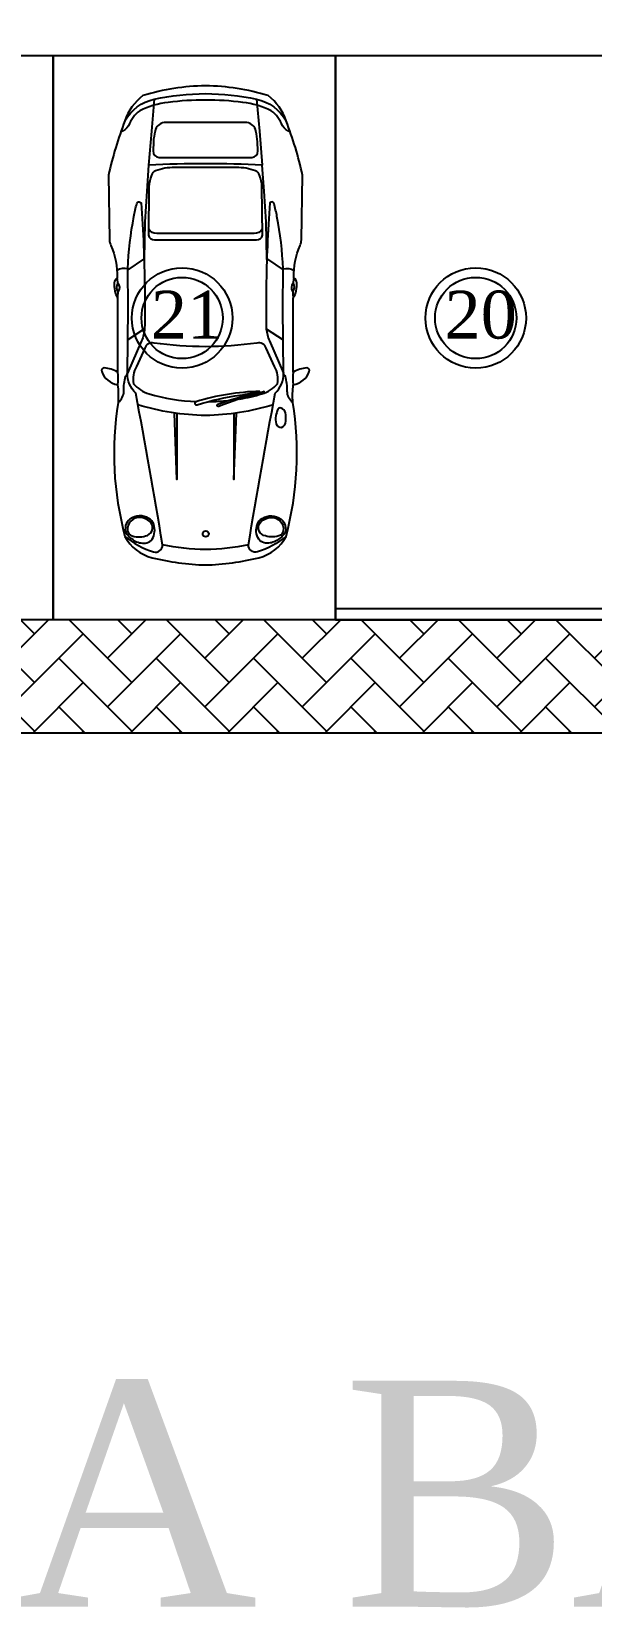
# Model space of a CAD drawing. Header units: millimetres. Extents: x 209.8 to 281.8, y 45 to 110.
# Drawn here: x 232.1 to 237.05, y 45.04 to 59 of the extents above; entities that cross this region are included whole.
import ezdxf

# ---------------------------------------------------------------- set-up
doc = ezdxf.new("R2010")
doc.units = ezdxf.units.MM
doc.header["$LTSCALE"] = 0.65
doc.layers.add('cajones', color=235, linetype='Continuous')
doc.layers.add('plazaacceso', color=251, linetype='Continuous')
doc.styles.get("Standard").update_dxf_attribs({"font": 'times.ttf'})
pattern_1 = [(45, (0, 0), (4e-17, 0.4310523), [0.9144, -0.3048]), (135, (0.21553, 0.21553), (4e-17, 0.4310523), [0.9144, -0.3048])]

msp = doc.modelspace()

# ---------------------------------------------------------------- hatches: boundary and pattern name
at = {"layer": 'plazaacceso'}
h = msp.add_hatch(dxfattribs=at)
h.set_pattern_fill('AR-HBONE,_O', color=256, scale=0.003)
h.set_pattern_definition(pattern_1)
h.paths.add_polyline_path([(246.532, 53.175), (246.532, 54.372), (237.193, 64.762, -0.17866), (234.017, 69.302, 0.11596), (236.598, 64.228)])
h = msp.add_hatch(dxfattribs=at)
h.set_pattern_fill('AR-HBONE,_O', color=256, scale=0.003)
h.set_pattern_definition(pattern_1)
h.paths.add_polyline_path([(227.288, 53.791), (224.788, 53.791), (222.288, 53.791), (219.788, 53.791), (217.288, 53.791), (214.788, 53.791), (214.788, 52.791), (242.681, 52.791), (241.782, 53.791), (234.788, 53.791), (232.288, 53.791), (229.788, 53.791)])

# ---------------------------------------------------------------- linework, layer by layer
for points in [[(233.636, 58.523, 0.073985), (233.082, 58.437, 0.153936), (232.922, 58.214, 0.035069), (232.776, 57.732), (232.785, 57.16, 0.080758), (232.799, 57.108, -0.111291), (232.854, 56.823, 0.222022), (232.827, 56.777, 0.155977), (232.858, 56.643), (232.858, 55.986, 0.115278), (232.74, 56.023, 0.541385), (232.717, 55.992, 0.273922), (232.858, 55.875, -0.044974), (232.862, 55.718, 0.105774), (232.923, 54.531, 0.212201), (233.164, 54.342, 0.055723), (233.636, 54.278, 0.055723), (234.108, 54.342, 0.212201), (234.349, 54.531, 0.105774), (234.409, 55.718, -0.044974), (234.413, 55.875, 0.273922), (234.555, 55.992, 0.541385), (234.532, 56.023, 0.115278), (234.413, 55.986), (234.413, 56.643, 0.155977), (234.445, 56.777, 0.222022), (234.418, 56.823, -0.111291), (234.473, 57.108, 0.080758), (234.486, 57.16), (234.496, 57.732, 0.035069), (234.35, 58.214, 0.153936), (234.19, 58.437, 0.073985)], [(233.636, 57.888), (234.047, 57.888, 0.407574), (234.099, 57.947), (234.097, 58.026, 0.03281), (234.083, 58.122, 0.311096), (234.002, 58.198), (233.636, 58.198), (233.27, 58.198, 0.311096), (233.189, 58.122, 0.03281), (233.174, 58.026), (233.173, 57.947, 0.407574), (233.225, 57.888)], [(233.636, 57.159), (234.088, 57.159, 0.388823), (234.14, 57.201), (234.136, 57.627, 0.078172), (234.114, 57.732, 0.196108), (234.079, 57.77, 0.096829), (233.91, 57.799), (233.636, 57.799), (233.362, 57.799, 0.096829), (233.193, 57.77, 0.196108), (233.157, 57.732, 0.078172), (233.135, 57.627), (233.131, 57.201, 0.388823), (233.184, 57.159)], [(234.117, 55.816, 0.066931), (233.551, 55.724, 1.115799), (233.562, 55.698, -0.036962), (233.944, 55.783, 0.02456)], [(233.746, 55.702, -0.043566), (234.156, 55.815, -0.084927), (234.09, 55.788, 0.037508), (233.759, 55.685, -1.353737)], [(234.305, 55.668, 0.383263), (234.277, 55.658, 0.054412), (234.259, 55.598, 0.109062), (234.261, 55.529, 0.400423), (234.309, 55.497, 0.320332), (234.348, 55.553, 0.05979), (234.344, 55.627, 0.197788)], [(233.135, 54.69, 0.318262), (232.966, 54.683, 0.336631), (232.934, 54.558, 0.107863), (233.014, 54.489, 0.176217), (233.117, 54.474, 0.204198), (233.163, 54.506, 0.234058), (233.177, 54.638, 0.162353)], [(233.142, 54.663, 0.163341), (233.059, 54.698, 0.213722), (232.975, 54.667, 0.243766), (232.946, 54.58, 0.291481), (232.987, 54.535, 0.158425), (233.122, 54.54, 0.556548)], [(234.137, 54.69, -0.318262), (234.305, 54.683, -0.336631), (234.338, 54.558, -0.107863), (234.257, 54.489, -0.176217), (234.155, 54.474, -0.204198), (234.108, 54.506, -0.234058), (234.095, 54.638, -0.162353)], [(234.13, 54.663, -0.163341), (234.213, 54.698, -0.213722), (234.297, 54.667, -0.243766), (234.325, 54.58, -0.291481), (234.285, 54.535, -0.158425), (234.15, 54.54, -0.556548)]]:
    msp.add_lwpolyline(points, format="xyb", close=True)
for points in [[(234.386, 58.114, -0.178742), (234.318, 58.17, 0.128631), (234.218, 58.303, 0.089194), (233.966, 58.376, 0.036776), (233.636, 58.397, 0.036776), (233.306, 58.376, 0.089194), (233.054, 58.303, 0.128631), (232.954, 58.17, -0.178742), (232.885, 58.114)], [(232.922, 58.214, -0.211518), (233.182, 58.405, -0.047818), (233.636, 58.454, -0.047818), (234.089, 58.405, -0.211518), (234.35, 58.214, -0.211518)], [(234.18, 56.984), (234.172, 57.318), (234.154, 57.591), (234.139, 57.819, 0.016855), (233.636, 57.833, 0.016855), (233.132, 57.819), (233.117, 57.591), (233.1, 57.318), (233.092, 56.984)], [(232.923, 54.531, 0.101535), (233.175, 54.394, 0.52292), (233.255, 54.457, 0.007101), (233.018, 55.8, -0.204495), (232.944, 55.976), (232.951, 56.553), (232.948, 56.903, -0.038718), (233.002, 57.365, -0.010841), (233.027, 57.479, -0.648), (233.065, 57.486, -0.015753), (233.087, 57.106, -0.014486), (233.097, 56.369, -0.071916), (233.07, 56.264), (232.944, 55.976)], [(234.349, 54.531, -0.101535), (234.097, 54.394, -0.52292), (234.017, 54.457, -0.007101), (234.254, 55.8, 0.204495), (234.328, 55.976), (234.321, 56.553), (234.323, 56.903, 0.038718), (234.269, 57.365, 0.010841), (234.244, 57.479, 0.648), (234.207, 57.486, 0.015753), (234.184, 57.106, 0.014486), (234.174, 56.369, 0.071916), (234.202, 56.264), (234.328, 55.976)], [(234.14, 57.255, -0.278411), (234.067, 57.214), (233.636, 57.214), (233.204, 57.214, -0.278411), (233.132, 57.255)], [(232.948, 56.903, 0.192613), (232.853, 56.887, 0.192613)], [(234.323, 56.903, -0.192613), (234.419, 56.887, -0.192613)], [(233.941, 55.748, 0.031083), (234.136, 55.794, 0.14503), (234.273, 55.883, 0.190771), (234.247, 56.035), (234.173, 56.198, 0.400838), (234.091, 56.244, -0.031829), (233.636, 56.212, -0.031829), (233.18, 56.244, 0.400838), (233.099, 56.198), (233.025, 56.035, 0.190771), (232.999, 55.883, 0.14503), (233.136, 55.794, 0.06672), (233.558, 55.726)], [(232.862, 55.718, 0.242846), (232.912, 55.818, -0.066443), (232.928, 55.95, 0.284222), (232.944, 55.976, 0.284222)], [(234.409, 55.718, -0.242846), (234.36, 55.818, 0.066443), (234.344, 55.95, -0.284222), (234.328, 55.976, -0.284222)], [(233.662, 55.726, 0.027717), (233.841, 55.735, 0.14503)], [(234.234, 55.696, -0.070312), (233.636, 55.602, -0.070312), (233.038, 55.696)], [(234.017, 54.457, -0.051873), (233.636, 54.414, -0.051873), (233.255, 54.457)]]:
    msp.add_lwpolyline(points, format="xyb")
for points in [[(233.182, 58.405), (233.157, 58.121), (233.132, 57.819)], [(234.089, 58.405), (234.115, 58.121), (234.139, 57.819)], [(233.088, 56.987), (232.948, 56.893)], [(234.184, 56.987), (234.323, 56.893)], [(233.097, 56.369), (232.947, 56.272)], [(234.174, 56.369), (234.324, 56.272)], [(233.383, 55.621), (233.383, 55.034), (233.362, 55.624)], [(233.888, 55.621), (233.888, 55.034), (233.909, 55.624)]]:
    msp.add_lwpolyline(points)
msp.add_circle((233.638, 54.553), 0.0266)
for centre, radius, start, end in [((232.91, 56.739), 0.0619, 143.34, 220.5245), ((232.299, 56.718), 0.564, 5.8996, 10.6987), ((232.816, 56.736), 0.06, 321.9068, 41.9577), ((234.456, 56.736), 0.06, 138.0423, 218.0932), ((234.361, 56.739), 0.0619, 319.4755, 36.66), ((234.972, 56.718), 0.564, 169.3013, 174.1004), ((232.299, 56.718), 0.564, 352.3343, 358.0614), ((234.972, 56.718), 0.564, 181.9386, 187.6657), ((232.564, 55.931), 0.3, 349.298, 10.702), ((234.708, 55.931), 0.3, 169.298, 190.702)]:
    msp.add_arc(centre, radius, start, end)
at = {"layer": 'cajones'}
for p, q in [((234.788, 53.891), (237.288, 53.891)), ((234.788, 53.791), (241.782, 53.791)), ((214.788, 52.791), (242.681, 52.791))]:
    msp.add_line(p, q, dxfattribs=at)
for points in [[(229.788, 58.791), (232.288, 58.791), (232.288, 53.791), (229.788, 53.791)], [(232.288, 58.791), (234.788, 58.791), (234.788, 53.791), (232.288, 53.791)], [(234.788, 58.791), (237.288, 58.791), (237.288, 53.791), (234.788, 53.791)]]:
    msp.add_lwpolyline(points, close=True, dxfattribs=at)
for centre, radius in [((233.429, 56.466), 0.445), ((236.029, 56.466), 0.445), ((233.429, 56.466), 0.36), ((236.029, 56.466), 0.36)]:
    msp.add_circle(centre, radius, dxfattribs=at)

# ---------------------------------------------------------------- texts
msp.add_text('1 - PLANTA BAIXA', height=2).set_placement((218.156, 45.048))
for s, p in [('21', (233.153, 56.284)), ('20', (235.753, 56.284))]:
    msp.add_text(s, height=0.4239, dxfattribs=at).set_placement(p)

doc.saveas('drawing.dxf')
